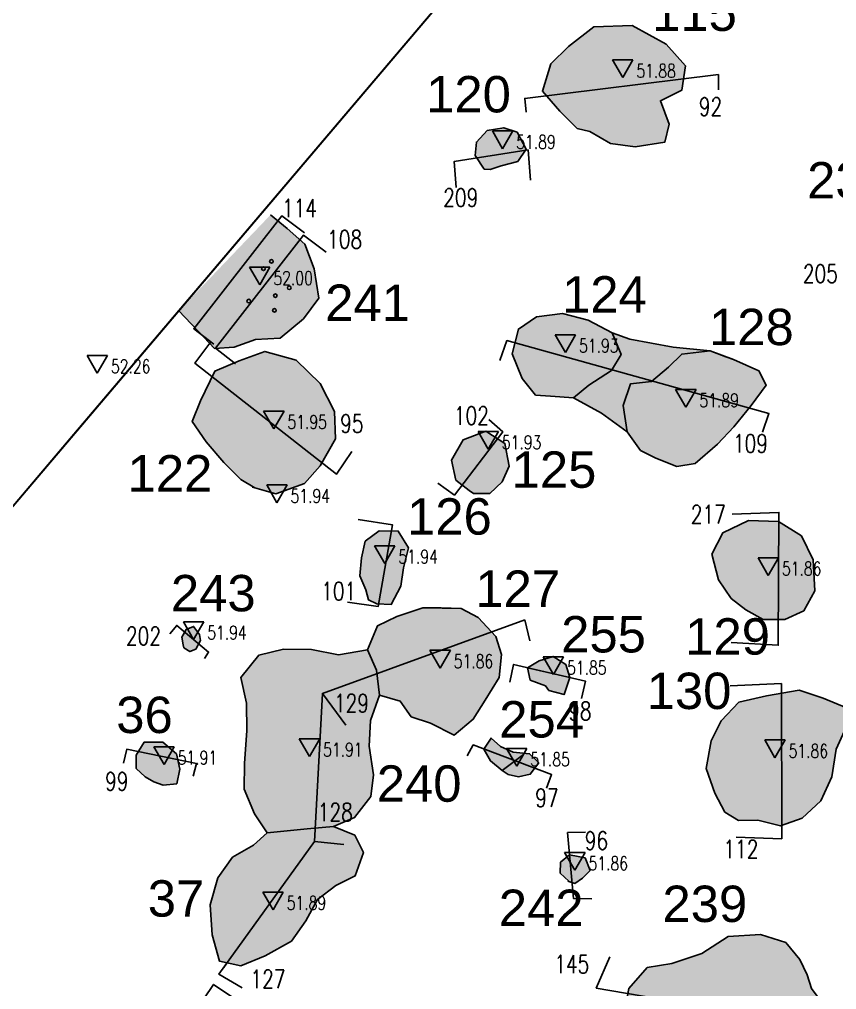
# Model space of a CAD drawing. Header units: millimetres. Extents: x 4462692 to 4462814, y 5793999 to 5794154.
# Drawn here: x 4462739.04 to 4462748.03, y 5794129.83 to 5794140.49 of the extents above; entities that cross this region are included whole.
import ezdxf

# ---------------------------------------------------------------- set-up
doc = ezdxf.new("R2010")
doc.units = ezdxf.units.MM
doc.linetypes.add('STRICHPUNKTX2', pattern=[50.8, 25.4, -12.7, 0, -12.7])
for name, color, linetype in [('00ProfilNr', 5, 'Continuous'), ('Befunde', 36, 'Continuous'), ('Befundnummern', 36, 'Continuous'), ('Flächengrenzen', 1, 'Continuous'), ('Grabungsgrenze', 102, 'STRICHPUNKTX2'), ('Gruben', 252, 'Continuous'), ('HÖHEN', 7, 'Continuous'), ('Pfosten', 254, 'Continuous'), ('Pl1-Keramik', 1, 'Continuous'), ('Profile', 160, 'Continuous')]:
    doc.layers.add(name, color=color, linetype=linetype)
doc.styles.add('ROMANS', font='ROMANS.shx', dxfattribs={"width": 0.75})
doc.styles.get("Standard").update_dxf_attribs({"font": 'arial.ttf'})

# ---------------------------------------------------------------- blocks, each defined once
blk = doc.blocks.new('HP_FERTIG_OBERKANTE')
for p, q in [((-0.075, 0.1299), (0.075, 0.1299)), ((-0.075, 0.1299), (0, 0)), ((0, 0), (0.075, 0.1299))]:
    blk.add_line(p, q)
at = {"style": 'ROMANS', "width": 0.75}
blk.add_attdef('HÖHE', (0.1, 0), '', height=0.1, dxfattribs=at)

msp = doc.modelspace()

# ---------------------------------------------------------------- hatches: boundary and pattern name
at = {"layer": 'Gruben'}
h = msp.add_hatch(color=256, dxfattribs=at)
h.dxf.hatch_style = 1
h.paths.add_polyline_path([(4462745.172, 5794139.292), (4462744.984, 5794139.483), (4462744.79, 5794139.701), (4462744.885, 5794140.004), (4462745.076, 5794140.193), (4462745.357, 5794140.408), (4462745.779, 5794140.423), (4462746.15, 5794140.219), (4462746.363, 5794139.98), (4462746.323, 5794139.712), (4462746.088, 5794139.598), (4462746.184, 5794139.338), (4462746.138, 5794139.143), (4462745.812, 5794139.091), (4462745.538, 5794139.128), (4462745.311, 5794139.258)])
h.paths.add_polyline_path([(4462748.606, 5794137.825), (4462748.445, 5794137.779), (4462748.326, 5794137.788), (4462748.197, 5794137.924), (4462748.149, 5794138.052), (4462748.24, 5794138.212), (4462748.388, 5794138.306), (4462748.558, 5794138.282), (4462748.686, 5794138.143), (4462748.69, 5794138.003), (4462748.637, 5794137.886)])
h.paths.add_polyline_path([(4462752.204, 5794140.928), (4462751.995, 5794140.878), (4462751.836, 5794140.979), (4462751.808, 5794141.199), (4462751.826, 5794141.404), (4462751.835, 5794141.685), (4462752.039, 5794141.793), (4462752.265, 5794141.881), (4462752.538, 5794141.689), (4462752.651, 5794141.445), (4462752.62, 5794141.173), (4462752.434, 5794141.017), (4462752.292, 5794140.946)])
h.paths.add_polyline_path([(4462754.232, 5794138.767), (4462753.927, 5794138.798), (4462753.668, 5794138.767), (4462753.375, 5794138.82), (4462753.248, 5794138.983), (4462753.262, 5794139.254), (4462753.291, 5794139.508), (4462753.299, 5794139.783), (4462753.37, 5794140.007), (4462753.608, 5794140.189), (4462753.857, 5794140.218), (4462754.203, 5794140.21), (4462754.437, 5794140.03), (4462754.704, 5794139.827), (4462754.755, 5794139.472), (4462754.629, 5794139.1), (4462754.519, 5794138.968), (4462754.341, 5794138.808)])
h.paths.add_polyline_path([(4462756.426, 5794138.887), (4462756.218, 5794138.823), (4462755.988, 5794138.926), (4462755.855, 5794139.132), (4462755.729, 5794139.357), (4462755.743, 5794139.661), (4462755.883, 5794139.895), (4462756.09, 5794140.083), (4462756.345, 5794140.111), (4462756.625, 5794139.963), (4462756.823, 5794139.737), (4462756.892, 5794139.435), (4462756.851, 5794139.255), (4462756.708, 5794139.027), (4462756.543, 5794138.908)])
h.paths.add_polyline_path([(4462752.261, 5794136.86), (4462752.084, 5794136.718), (4462751.897, 5794136.508), (4462751.75, 5794136.336), (4462751.57, 5794136.281), (4462751.521, 5794135.905), (4462751.433, 5794135.681), (4462751.215, 5794135.432), (4462750.969, 5794135.385), (4462750.809, 5794135.572), (4462750.612, 5794135.714), (4462750.458, 5794135.911), (4462750.492, 5794136.156), (4462750.693, 5794136.377), (4462750.883, 5794136.536), (4462750.988, 5794136.844), (4462751.092, 5794137.121), (4462751.312, 5794137.362), (4462751.486, 5794137.66), (4462751.555, 5794137.808), (4462751.527, 5794137.901), (4462751.637, 5794138.001), (4462751.871, 5794138.004), (4462752.115, 5794138.006), (4462752.365, 5794137.91), (4462752.525, 5794137.922), (4462752.668, 5794137.957), (4462752.759, 5794137.937), (4462752.736, 5794137.861), (4462752.666, 5794137.822), (4462752.618, 5794137.791), (4462752.569, 5794137.704), (4462752.571, 5794137.461), (4462752.48, 5794137.296), (4462752.376, 5794137.127), (4462752.332, 5794136.9)])
h = msp.add_hatch(color=256, dxfattribs=at)
h.dxf.hatch_style = 1
h.paths.add_polyline_path([(4462740.792, 5794137.288), (4462741.185, 5794136.875), (4462741.4, 5794136.888), (4462741.635, 5794136.972), (4462741.906, 5794136.986), (4462742.162, 5794137.2), (4462742.331, 5794137.426), (4462742.282, 5794137.751), (4462742.179, 5794138.019), (4462741.8, 5794138.342)])
h = msp.add_hatch(color=256, dxfattribs=at)
h.dxf.hatch_style = 1
h.paths.add_polyline_path([(4462744.714, 5794136.361), (4462744.568, 5794136.545), (4462744.46, 5794136.815), (4462744.527, 5794137.088), (4462744.724, 5794137.223), (4462745.013, 5794137.26), (4462745.294, 5794137.187), (4462745.558, 5794137.045), (4462745.656, 5794136.807), (4462745.549, 5794136.633), (4462745.303, 5794136.47), (4462745.134, 5794136.333), (4462744.878, 5794136.35)])
h = msp.add_hatch(color=256, dxfattribs=at)
h.dxf.hatch_style = 1
h.paths.add_polyline_path([(4462741.475, 5794135.434), (4462741.288, 5794135.62), (4462741.092, 5794135.847), (4462740.939, 5794136.07), (4462741.029, 5794136.3), (4462741.19, 5794136.625), (4462741.457, 5794136.739), (4462741.74, 5794136.842), (4462742.082, 5794136.744), (4462742.347, 5794136.491), (4462742.504, 5794136.18), (4462742.516, 5794135.881), (4462742.347, 5794135.584), (4462742.173, 5794135.391), (4462741.86, 5794135.275), (4462741.604, 5794135.349), (4462741.628, 5794135.342)])
h.paths.add_polyline_path([(4462742.848, 5794134.221), (4462742.783, 5794134.375), (4462742.801, 5794134.574), (4462742.84, 5794134.755), (4462742.994, 5794134.869), (4462743.206, 5794134.867), (4462743.32, 5794134.682), (4462743.264, 5794134.464), (4462743.235, 5794134.262), (4462743.128, 5794134.061), (4462742.969, 5794134.067), (4462742.878, 5794134.112)])
h.paths.add_polyline_path([(4462745.558, 5794137.045), (4462745.754, 5794136.978), (4462746.229, 5794136.89), (4462746.635, 5794136.847), (4462746.809, 5794136.784), (4462746.891, 5794136.754), (4462747.171, 5794136.63), (4462747.253, 5794136.47), (4462747.087, 5794136.249), (4462746.896, 5794136.013), (4462746.716, 5794135.821), (4462746.469, 5794135.61), (4462746.268, 5794135.578), (4462746.039, 5794135.668), (4462745.87, 5794135.751), (4462745.723, 5794135.958), (4462745.442, 5794136.165), (4462745.134, 5794136.333), (4462745.303, 5794136.47), (4462745.549, 5794136.633), (4462745.656, 5794136.807)])
h = msp.add_hatch(color=256, dxfattribs=at)
h.dxf.hatch_style = 1
h.paths.add_polyline_path([(4462746.797, 5794131.776), (4462746.688, 5794131.985), (4462746.593, 5794132.257), (4462746.646, 5794132.562), (4462746.756, 5794132.781), (4462746.95, 5794132.985), (4462747.257, 5794133.057), (4462747.613, 5794133.118), (4462747.878, 5794133.031), (4462748.135, 5794132.923), (4462748.131, 5794132.712), (4462748.02, 5794132.469), (4462747.974, 5794132.164), (4462747.853, 5794131.902), (4462747.649, 5794131.712), (4462747.408, 5794131.629), (4462747.161, 5794131.688), (4462746.947, 5794131.687)])
h.paths.add_polyline_path([(4462750.103, 5794132.024), (4462750.027, 5794131.738), (4462749.951, 5794131.477), (4462749.669, 5794131.275), (4462749.3, 5794131.316), (4462749.124, 5794131.468), (4462748.929, 5794131.739), (4462748.905, 5794132.063), (4462749.047, 5794132.384), (4462749.368, 5794132.533), (4462749.698, 5794132.656), (4462749.954, 5794132.71), (4462750.02, 5794133), (4462749.893, 5794133.211), (4462749.778, 5794133.404), (4462749.773, 5794133.597), (4462750.027, 5794133.664), (4462750.215, 5794133.499), (4462750.372, 5794133.266), (4462750.427, 5794132.966), (4462750.323, 5794132.653), (4462750.228, 5794132.322), (4462750.14, 5794132.15)])
h.paths.add_polyline_path([(4462750.526, 5794131.096), (4462750.404, 5794131.259), (4462750.415, 5794131.457), (4462750.6, 5794131.603), (4462750.831, 5794131.648), (4462751.011, 5794131.48), (4462751.073, 5794131.327), (4462751.021, 5794131.085), (4462750.839, 5794130.988), (4462750.656, 5794131.021)])
h.paths.add_polyline_path([(4462749.141, 5794133.793), (4462749.017, 5794133.939), (4462748.974, 5794134.125), (4462748.978, 5794134.378), (4462749.067, 5794134.668), (4462749.19, 5794134.926), (4462749.355, 5794135.05), (4462749.609, 5794135.122), (4462749.861, 5794135.065), (4462750.035, 5794134.885), (4462750.191, 5794134.637), (4462750.252, 5794134.36), (4462750.143, 5794134.043), (4462749.997, 5794133.844), (4462749.728, 5794133.714), (4462749.489, 5794133.648), (4462749.246, 5794133.657)])
h.paths.add_polyline_path([(4462746.866, 5794134.126), (4462746.728, 5794134.333), (4462746.654, 5794134.615), (4462746.774, 5794134.848), (4462747.057, 5794134.983), (4462747.387, 5794134.974), (4462747.64, 5794134.814), (4462747.768, 5794134.55), (4462747.787, 5794134.209), (4462747.664, 5794133.99), (4462747.455, 5794133.896), (4462747.217, 5794133.896), (4462747.027, 5794134.002)])
h = msp.add_hatch(color=256, dxfattribs=at)
h.dxf.hatch_style = 1
h.paths.add_polyline_path([(4462742.866, 5794133.563), (4462742.977, 5794133.825), (4462743.19, 5794133.929), (4462743.477, 5794134.023), (4462743.897, 5794134.016), (4462744.086, 5794133.916), (4462744.279, 5794133.708), (4462744.34, 5794133.511), (4462744.316, 5794133.256), (4462744.16, 5794133.009), (4462744.03, 5794132.798), (4462743.821, 5794132.625), (4462743.559, 5794132.757), (4462743.348, 5794132.827), (4462743.227, 5794132.996), (4462743, 5794133.062), (4462742.968, 5794133.338)], flags=17)
h.paths.add_polyline_path([(4462743.477, 5794134.023), (4462743.676, 5794134.023), (4462743.897, 5794134.016), (4462744.086, 5794133.916), (4462744.279, 5794133.708), (4462744.34, 5794133.511), (4462744.316, 5794133.256), (4462744.16, 5794133.009), (4462744.03, 5794132.798), (4462743.821, 5794132.625), (4462743.559, 5794132.757), (4462743.348, 5794132.827), (4462743.227, 5794132.996), (4462743, 5794133.062), (4462742.902, 5794132.786), (4462742.884, 5794132.502), (4462742.933, 5794132.189), (4462742.905, 5794131.948), (4462742.725, 5794131.72), (4462742.492, 5794131.62), (4462742.728, 5794131.526), (4462742.822, 5794131.334), (4462742.732, 5794131.077), (4462742.519, 5794130.971), (4462742.319, 5794130.818), (4462742.19, 5794130.583), (4462742.031, 5794130.358), (4462741.741, 5794130.199), (4462741.476, 5794130.09), (4462741.239, 5794130.14), (4462741.158, 5794130.428), (4462741.137, 5794130.76), (4462741.22, 5794131.054), (4462741.384, 5794131.282), (4462741.614, 5794131.414), (4462741.765, 5794131.55), (4462741.623, 5794131.759), (4462741.511, 5794132.031), (4462741.515, 5794132.317), (4462741.542, 5794132.673), (4462741.536, 5794132.974), (4462741.475, 5794133.259), (4462741.671, 5794133.502), (4462741.942, 5794133.569), (4462742.25, 5794133.564), (4462742.547, 5794133.508), (4462742.866, 5794133.563), (4462742.977, 5794133.825), (4462743.19, 5794133.929), (4462743.354, 5794133.983)])
h = msp.add_hatch(color=256, dxfattribs=at)
h.dxf.hatch_style = 1
h.paths.add_polyline_path([(4462742.866, 5794133.563), (4462742.977, 5794133.825), (4462743.19, 5794133.929), (4462743.477, 5794134.023), (4462743.897, 5794134.016), (4462744.086, 5794133.916), (4462744.279, 5794133.708), (4462744.34, 5794133.511), (4462744.316, 5794133.256), (4462744.16, 5794133.009), (4462744.03, 5794132.798), (4462743.821, 5794132.625), (4462743.559, 5794132.757), (4462743.348, 5794132.827), (4462743.227, 5794132.996), (4462743, 5794133.062), (4462742.968, 5794133.338)], flags=17)
h.paths.add_polyline_path([(4462743.477, 5794134.023), (4462743.676, 5794134.023), (4462743.897, 5794134.016), (4462744.086, 5794133.916), (4462744.279, 5794133.708), (4462744.34, 5794133.511), (4462744.316, 5794133.256), (4462744.16, 5794133.009), (4462744.03, 5794132.798), (4462743.821, 5794132.625), (4462743.559, 5794132.757), (4462743.348, 5794132.827), (4462743.227, 5794132.996), (4462743, 5794133.062), (4462742.902, 5794132.786), (4462742.884, 5794132.502), (4462742.933, 5794132.189), (4462742.905, 5794131.948), (4462742.725, 5794131.72), (4462742.492, 5794131.62), (4462742.728, 5794131.526), (4462742.822, 5794131.334), (4462742.732, 5794131.077), (4462742.519, 5794130.971), (4462742.319, 5794130.818), (4462742.19, 5794130.583), (4462742.031, 5794130.358), (4462741.741, 5794130.199), (4462741.476, 5794130.09), (4462741.239, 5794130.14), (4462741.158, 5794130.428), (4462741.137, 5794130.76), (4462741.22, 5794131.054), (4462741.384, 5794131.282), (4462741.614, 5794131.414), (4462741.765, 5794131.55), (4462741.623, 5794131.759), (4462741.511, 5794132.031), (4462741.515, 5794132.317), (4462741.542, 5794132.673), (4462741.536, 5794132.974), (4462741.475, 5794133.259), (4462741.671, 5794133.502), (4462741.942, 5794133.569), (4462742.25, 5794133.564), (4462742.547, 5794133.508), (4462742.866, 5794133.563), (4462742.977, 5794133.825), (4462743.19, 5794133.929), (4462743.354, 5794133.983)])
h = msp.add_hatch(color=256, dxfattribs=at)
h.dxf.hatch_style = 1
h.paths.add_polyline_path([(4462743.477, 5794134.023), (4462743.676, 5794134.023), (4462743.897, 5794134.016), (4462744.086, 5794133.916), (4462744.279, 5794133.708), (4462744.34, 5794133.511), (4462744.316, 5794133.256), (4462744.16, 5794133.009), (4462744.03, 5794132.798), (4462743.821, 5794132.625), (4462743.559, 5794132.757), (4462743.348, 5794132.827), (4462743.227, 5794132.996), (4462743, 5794133.062), (4462742.902, 5794132.786), (4462742.884, 5794132.502), (4462742.933, 5794132.189), (4462742.905, 5794131.948), (4462742.725, 5794131.72), (4462742.492, 5794131.62), (4462742.728, 5794131.526), (4462742.822, 5794131.334), (4462742.732, 5794131.077), (4462742.519, 5794130.971), (4462742.319, 5794130.818), (4462742.19, 5794130.583), (4462742.031, 5794130.358), (4462741.741, 5794130.199), (4462741.476, 5794130.09), (4462741.239, 5794130.14), (4462741.158, 5794130.428), (4462741.137, 5794130.76), (4462741.22, 5794131.054), (4462741.384, 5794131.282), (4462741.614, 5794131.414), (4462741.765, 5794131.55), (4462741.623, 5794131.759), (4462741.511, 5794132.031), (4462741.515, 5794132.317), (4462741.542, 5794132.673), (4462741.536, 5794132.974), (4462741.475, 5794133.259), (4462741.671, 5794133.502), (4462741.942, 5794133.569), (4462742.25, 5794133.564), (4462742.547, 5794133.508), (4462742.866, 5794133.563), (4462742.977, 5794133.825), (4462743.19, 5794133.929), (4462743.354, 5794133.983)])
h = msp.add_hatch(color=256, dxfattribs=at)
h.dxf.hatch_style = 1
h.paths.add_polyline_path([(4462741.363, 5794124.03), (4462741.313, 5794123.897), (4462741.16, 5794123.743), (4462740.983, 5794123.658), (4462740.761, 5794123.647), (4462740.599, 5794123.651), (4462740.506, 5794123.579), (4462740.402, 5794123.568), (4462740.368, 5794123.63), (4462740.36, 5794123.714), (4462740.349, 5794123.814), (4462740.246, 5794124.01), (4462740.228, 5794124.237), (4462740.246, 5794124.491), (4462740.325, 5794124.715), (4462740.265, 5794124.77), (4462740.274, 5794124.822), (4462740.356, 5794124.836), (4462740.496, 5794124.964), (4462740.64, 5794125.024), (4462740.744, 5794125.033), (4462740.84, 5794125.046), (4462740.912, 5794125.028), (4462741.135, 5794124.905), (4462741.317, 5794124.719), (4462741.442, 5794124.51), (4462741.452, 5794124.331), (4462741.428, 5794124.141)])
h.paths.add_polyline_path([(4462740.713, 5794126.726), (4462740.664, 5794126.863), (4462740.693, 5794127.054), (4462740.834, 5794127.173), (4462741.028, 5794127.218), (4462741.187, 5794127.235), (4462741.412, 5794127.099), (4462741.459, 5794126.91), (4462741.556, 5794126.727), (4462741.454, 5794126.561), (4462741.264, 5794126.438), (4462741.05, 5794126.416), (4462740.87, 5794126.488), (4462740.747, 5794126.636)])
h.paths.add_polyline_path([(4462741.765, 5794131.55), (4462741.614, 5794131.414), (4462741.384, 5794131.282), (4462741.22, 5794131.054), (4462741.137, 5794130.76), (4462741.158, 5794130.428), (4462741.239, 5794130.14), (4462741.476, 5794130.09), (4462741.741, 5794130.199), (4462742.031, 5794130.358), (4462742.19, 5794130.583), (4462742.319, 5794130.818), (4462742.519, 5794130.971), (4462742.732, 5794131.077), (4462742.822, 5794131.334), (4462742.728, 5794131.526), (4462742.492, 5794131.62), (4462742.202, 5794131.593)])
h = msp.add_hatch(color=256, dxfattribs=at)
h.dxf.hatch_style = 1
h.paths.add_polyline_path([(4462747.146, 5794126.33), (4462747.337, 5794126.316), (4462747.504, 5794126.189), (4462747.598, 5794125.983), (4462747.616, 5794125.798), (4462747.567, 5794125.619), (4462747.771, 5794125.537), (4462747.961, 5794125.467), (4462748.029, 5794125.252), (4462747.945, 5794125.047), (4462747.945, 5794124.824), (4462747.912, 5794124.564), (4462747.636, 5794124.407), (4462747.428, 5794124.41), (4462747.225, 5794124.554), (4462746.971, 5794124.723), (4462746.925, 5794124.945), (4462746.973, 5794125.206), (4462746.867, 5794125.456), (4462746.695, 5794125.68), (4462746.62, 5794125.997), (4462746.729, 5794126.131), (4462746.91, 5794126.236), (4462747.074, 5794126.31)])
h.paths.add_polyline_path([(4462746.892, 5794126.643), (4462746.843, 5794126.875), (4462746.92, 5794127.107), (4462747.043, 5794127.329), (4462747.176, 5794127.552), (4462747.457, 5794127.669), (4462747.713, 5794127.652), (4462747.901, 5794127.395), (4462748.008, 5794127.14), (4462748.057, 5794126.955), (4462747.949, 5794126.764), (4462747.777, 5794126.62), (4462747.555, 5794126.534), (4462747.343, 5794126.547), (4462747.093, 5794126.572)])
h.paths.add_polyline_path([(4462745.594, 5794126.843), (4462745.667, 5794126.744), (4462745.802, 5794126.615), (4462745.779, 5794126.472), (4462745.626, 5794126.336), (4462745.535, 5794126.245), (4462745.324, 5794126.256), (4462745.179, 5794126.361), (4462745.031, 5794126.527), (4462744.982, 5794126.743), (4462745.104, 5794126.897), (4462745.294, 5794126.962), (4462745.416, 5794126.923), (4462745.491, 5794126.885)])
h.paths.add_polyline_path([(4462745.771, 5794128.858), (4462745.866, 5794128.698), (4462745.818, 5794128.478), (4462745.625, 5794128.307), (4462745.371, 5794128.285), (4462745.131, 5794128.317), (4462744.919, 5794128.447), (4462745.005, 5794128.706), (4462745.14, 5794128.907), (4462745.209, 5794129.129), (4462745.346, 5794129.24), (4462745.556, 5794129.183), (4462745.698, 5794129.089), (4462745.751, 5794128.953)])
h.paths.add_polyline_path([(4462747.749, 5794129.841), (4462747.886, 5794129.657), (4462747.91, 5794129.384), (4462747.951, 5794129.172), (4462747.866, 5794128.877), (4462747.689, 5794128.64), (4462747.381, 5794128.584), (4462747.115, 5794128.679), (4462746.809, 5794128.719), (4462746.628, 5794128.667), (4462746.299, 5794128.743), (4462746.072, 5794128.9), (4462745.908, 5794129.05), (4462745.796, 5794129.314), (4462745.68, 5794129.512), (4462745.741, 5794129.84), (4462745.943, 5794130.069), (4462746.213, 5794130.115), (4462746.545, 5794130.223), (4462746.832, 5794130.41), (4462747.189, 5794130.431), (4462747.467, 5794130.346), (4462747.622, 5794130.158), (4462747.701, 5794129.989)])
h.paths.add_polyline_path([(4462749.077, 5794125.988), (4462749.046, 5794126.203), (4462748.878, 5794126.358), (4462748.622, 5794126.538), (4462748.535, 5794126.674), (4462748.636, 5794126.912), (4462748.646, 5794127.106), (4462748.46, 5794127.323), (4462748.367, 5794127.52), (4462748.517, 5794127.646), (4462748.585, 5794127.937), (4462748.401, 5794128.125), (4462748.186, 5794128.257), (4462748.068, 5794128.426), (4462748.16, 5794128.613), (4462748.331, 5794128.652), (4462748.524, 5794128.506), (4462748.631, 5794128.273), (4462748.888, 5794128.094), (4462749.11, 5794127.932), (4462749.329, 5794127.731), (4462749.612, 5794127.584), (4462749.865, 5794127.389), (4462750.022, 5794127.198), (4462750.023, 5794126.901), (4462750.055, 5794126.704), (4462750.149, 5794126.63), (4462750.361, 5794126.759), (4462750.682, 5794126.789), (4462750.915, 5794126.717), (4462751.13, 5794126.56), (4462751.33, 5794126.253), (4462751.402, 5794126.001), (4462751.576, 5794125.737), (4462751.786, 5794125.599), (4462751.896, 5794125.449), (4462752.176, 5794125.548), (4462752.446, 5794125.737), (4462752.678, 5794125.792), (4462752.926, 5794125.681), (4462753.11, 5794125.461), (4462753.21, 5794125.129), (4462753.26, 5794124.873), (4462753.206, 5794124.613), (4462753.399, 5794124.595), (4462753.612, 5794124.819), (4462753.768, 5794125.05), (4462753.999, 5794125.245), (4462754.222, 5794125.385), (4462754.538, 5794125.514), (4462754.84, 5794125.504), (4462755.013, 5794125.213), (4462755.158, 5794124.979), (4462755.205, 5794124.622), (4462755.288, 5794124.374), (4462755.376, 5794124.214), (4462755.245, 5794124.071), (4462755.048, 5794123.922), (4462754.818, 5794123.754), (4462754.568, 5794123.652), (4462754.263, 5794123.719), (4462754.051, 5794123.865), (4462753.868, 5794124.092), (4462753.688, 5794124.217), (4462753.564, 5794124.276), (4462753.421, 5794124.035), (4462753.294, 5794123.89), (4462753.051, 5794123.947), (4462752.512, 5794124.034), (4462752.349, 5794123.934), (4462752.251, 5794123.648), (4462752.053, 5794123.394), (4462751.744, 5794123.308), (4462751.487, 5794123.291), (4462751.356, 5794123.174), (4462751.377, 5794122.89), (4462751.305, 5794122.611), (4462751.144, 5794122.341), (4462750.89, 5794122.179), (4462750.608, 5794122.19), (4462750.337, 5794122.274), (4462750.07, 5794122.393), (4462749.883, 5794122.578), (4462749.692, 5794122.836), (4462749.687, 5794123.119), (4462749.743, 5794123.428), (4462749.948, 5794123.722), (4462750.224, 5794123.798), (4462750.503, 5794123.837), (4462750.746, 5794123.723), (4462750.951, 5794123.55), (4462751.195, 5794123.525), (4462751.342, 5794123.76), (4462751.519, 5794123.996), (4462751.793, 5794124.13), (4462751.955, 5794124.242), (4462751.859, 5794124.427), (4462751.777, 5794124.691), (4462751.708, 5794124.962), (4462751.529, 5794125.166), (4462751.273, 5794125.179), (4462750.935, 5794125.105), (4462750.667, 5794124.911), (4462750.456, 5794124.75), (4462750.187, 5794124.603), (4462749.964, 5794124.573), (4462749.675, 5794124.703), (4462749.535, 5794124.825), (4462749.318, 5794124.951), (4462749.087, 5794125.057), (4462749.002, 5794125.328), (4462748.979, 5794125.564), (4462749.04, 5794125.817)])
at = {"layer": 'Pfosten'}
h = msp.add_hatch(color=256, dxfattribs=at)
h.dxf.hatch_style = 1
h.paths.add_polyline_path([(4462744.15, 5794138.847), (4462744.052, 5794138.995), (4462744.066, 5794139.143), (4462744.184, 5794139.269), (4462744.365, 5794139.3), (4462744.512, 5794139.252), (4462744.614, 5794139.064), (4462744.52, 5794138.93), (4462744.339, 5794138.882), (4462744.218, 5794138.841)])
h = msp.add_hatch(color=256, dxfattribs=at)
h.dxf.hatch_style = 1
h.paths.add_polyline_path([(4462743.985, 5794135.312), (4462743.837, 5794135.427), (4462743.79, 5794135.648), (4462743.918, 5794135.869), (4462744.17, 5794135.965), (4462744.378, 5794135.831), (4462744.425, 5794135.582), (4462744.347, 5794135.407), (4462744.212, 5794135.28), (4462744.034, 5794135.279)])
h = msp.add_hatch(color=256, dxfattribs=at)
h.dxf.hatch_style = 1
h.paths.add_polyline_path([(4462740.84, 5794133.618), (4462740.826, 5794133.701), (4462740.872, 5794133.785), (4462740.955, 5794133.819), (4462741.019, 5794133.731), (4462741.032, 5794133.665), (4462740.978, 5794133.568), (4462740.914, 5794133.542), (4462740.846, 5794133.585)])
h = msp.add_hatch(color=256, dxfattribs=at)
h.dxf.hatch_style = 1
h.paths.add_polyline_path([(4462744.826, 5794133.165), (4462744.658, 5794133.229), (4462744.628, 5794133.364), (4462744.754, 5794133.442), (4462744.91, 5794133.489), (4462745.05, 5794133.399), (4462745.091, 5794133.257), (4462745.03, 5794133.069), (4462744.863, 5794133.114)])
h = msp.add_hatch(color=256, dxfattribs=at)
h.dxf.hatch_style = 1
h.paths.add_polyline_path([(4462744.35, 5794132.237), (4462744.22, 5794132.34), (4462744.145, 5794132.47), (4462744.227, 5794132.592), (4462744.329, 5794132.498), (4462744.47, 5794132.437), (4462744.649, 5794132.419), (4462744.751, 5794132.318), (4462744.657, 5794132.194), (4462744.529, 5794132.166), (4462744.416, 5794132.192)])
h = msp.add_hatch(color=256, dxfattribs=at)
h.dxf.hatch_style = 1
h.paths.add_polyline_path([(4462740.424, 5794132.166), (4462740.323, 5794132.259), (4462740.323, 5794132.405), (4462740.411, 5794132.546), (4462740.615, 5794132.548), (4462740.767, 5794132.417), (4462740.802, 5794132.25), (4462740.769, 5794132.09), (4462740.622, 5794132.073), (4462740.517, 5794132.11)])
h = msp.add_hatch(color=256, dxfattribs=at)
h.dxf.hatch_style = 1
h.paths.add_polyline_path([(4462745.071, 5794131.02), (4462745.081, 5794131.018), (4462744.987, 5794131.106), (4462744.991, 5794131.227), (4462745.088, 5794131.31), (4462745.261, 5794131.275), (4462745.316, 5794131.138), (4462745.233, 5794131.051), (4462745.149, 5794130.995)])

# ---------------------------------------------------------------- linework, layer by layer
at = {"layer": 'Befunde'}
for points, elevation in [([(4462745.558, 5794137.045), (4462745.754, 5794136.978), (4462746.229, 5794136.89), (4462746.635, 5794136.847), (4462746.809, 5794136.784), (4462746.891, 5794136.754), (4462747.171, 5794136.63), (4462747.253, 5794136.47), (4462747.087, 5794136.249), (4462746.896, 5794136.013), (4462746.716, 5794135.821), (4462746.469, 5794135.61), (4462746.268, 5794135.578), (4462746.039, 5794135.668), (4462745.87, 5794135.751), (4462745.723, 5794135.958), (4462745.442, 5794136.165), (4462745.134, 5794136.333), (4462745.303, 5794136.47), (4462745.549, 5794136.633), (4462745.656, 5794136.807)], 52.035), ([(4462742.866, 5794133.563), (4462742.977, 5794133.825), (4462743.19, 5794133.929), (4462743.477, 5794134.023), (4462743.897, 5794134.016), (4462744.086, 5794133.916), (4462744.279, 5794133.708), (4462744.34, 5794133.511), (4462744.316, 5794133.256), (4462744.16, 5794133.009), (4462744.03, 5794132.798), (4462743.821, 5794132.625), (4462743.559, 5794132.757), (4462743.348, 5794132.827), (4462743.227, 5794132.996), (4462743, 5794133.062), (4462742.968, 5794133.338)], 52.016)]:
    msp.add_lwpolyline(points, close=True, dxfattribs=dict(at, elevation=elevation))
for points, elevation in [([(4462744.628, 5794133.364), (4462745.091, 5794133.257)], 52.077), ([(4462744.35, 5794132.237), (4462744.583, 5794132.412)], 51.977), ([(4462741.765, 5794131.55), (4462741.614, 5794131.414), (4462741.384, 5794131.282), (4462741.22, 5794131.054), (4462741.137, 5794130.76), (4462741.158, 5794130.428), (4462741.239, 5794130.14), (4462741.476, 5794130.09), (4462741.741, 5794130.199), (4462742.031, 5794130.358), (4462742.19, 5794130.583), (4462742.319, 5794130.818), (4462742.519, 5794130.971), (4462742.732, 5794131.077), (4462742.822, 5794131.334), (4462742.728, 5794131.526), (4462742.492, 5794131.62), (4462742.202, 5794131.593), (4462741.765, 5794131.55)], 52.016)]:
    msp.add_lwpolyline(points, dxfattribs=dict(at, elevation=elevation))
for points in [[(4462745.172, 5794139.292, 51.984), (4462744.984, 5794139.483, 51.986), (4462744.79, 5794139.701, 52.035), (4462744.885, 5794140.004, 52.042), (4462745.076, 5794140.193, 52.027), (4462745.357, 5794140.408, 52.014), (4462745.779, 5794140.423, 52.012), (4462746.15, 5794140.219, 52.012), (4462746.363, 5794139.98, 52.025), (4462746.323, 5794139.712, 52.027), (4462746.088, 5794139.598, 52.011), (4462746.184, 5794139.338, 51.99), (4462746.138, 5794139.143, 51.991), (4462745.812, 5794139.091, 52.006), (4462745.538, 5794139.128, 51.997), (4462745.311, 5794139.258, 51.987)], [(4462744.15, 5794138.847, 51.986), (4462744.052, 5794138.995, 52.019), (4462744.066, 5794139.143, 52.018), (4462744.184, 5794139.269, 52.009), (4462744.365, 5794139.3, 51.992), (4462744.512, 5794139.252, 52.029), (4462744.614, 5794139.064, 51.995), (4462744.52, 5794138.93, 51.992), (4462744.339, 5794138.882, 52.008), (4462744.218, 5794138.841, 52.008)], [(4462744.714, 5794136.361, 52.05), (4462744.568, 5794136.545, 52.049), (4462744.46, 5794136.815, 52.063), (4462744.527, 5794137.088, 52.074), (4462744.724, 5794137.223, 52.07), (4462745.013, 5794137.26, 52.047), (4462745.294, 5794137.187, 52.047), (4462745.558, 5794137.045, 52.035), (4462745.656, 5794136.807, 52.026), (4462745.549, 5794136.633, 52.042), (4462745.303, 5794136.47, 52.039), (4462745.134, 5794136.333, 52.028), (4462744.878, 5794136.35, 52.05)], [(4462744.714, 5794136.361, 52.05), (4462744.568, 5794136.545, 52.049), (4462744.46, 5794136.815, 52.063), (4462744.527, 5794137.088, 52.074), (4462744.724, 5794137.223, 52.07), (4462745.013, 5794137.26, 52.047), (4462745.294, 5794137.187, 52.047), (4462745.558, 5794137.045, 52.035), (4462745.656, 5794136.807, 52.026), (4462745.549, 5794136.633, 52.042), (4462745.303, 5794136.47, 52.039), (4462745.134, 5794136.333, 52.028), (4462744.878, 5794136.35, 52.05)], [(4462741.475, 5794135.434, 52.087), (4462741.288, 5794135.62, 52.062), (4462741.092, 5794135.847, 52.044), (4462740.939, 5794136.07, 52.108), (4462741.029, 5794136.3, 52.107), (4462741.19, 5794136.625, 52.105), (4462741.457, 5794136.739, 52.093), (4462741.74, 5794136.842, 52.065), (4462742.082, 5794136.744, 52.064), (4462742.347, 5794136.491, 52.041), (4462742.504, 5794136.18, 52.058), (4462742.516, 5794135.881, 52.06), (4462742.347, 5794135.584, 52.063), (4462742.173, 5794135.391, 52.064), (4462741.86, 5794135.275, 52.051), (4462741.604, 5794135.349, 52.068), (4462741.628, 5794135.342, 52.077)], [(4462745.87, 5794135.751, 52.022), (4462745.723, 5794135.958, 52.035), (4462745.68, 5794136.248, 52.026), (4462745.758, 5794136.484, 52.032), (4462745.992, 5794136.512, 52.031), (4462746.176, 5794136.667, 52.029), (4462746.324, 5794136.813, 52.044), (4462746.635, 5794136.847, 52.037), (4462746.891, 5794136.754, 52.011), (4462747.171, 5794136.63, 51.978), (4462747.253, 5794136.47, 51.978), (4462747.087, 5794136.249, 51.974), (4462746.896, 5794136.013, 51.974), (4462746.716, 5794135.821, 51.998), (4462746.469, 5794135.61, 52.014), (4462746.268, 5794135.578, 52.02), (4462746.039, 5794135.668, 52.015)], [(4462743.985, 5794135.312, 52.041), (4462743.837, 5794135.427, 52.062), (4462743.79, 5794135.648, 52.061), (4462743.918, 5794135.869, 52.046), (4462744.17, 5794135.965, 52.044), (4462744.378, 5794135.831, 52.028), (4462744.425, 5794135.582, 52.063), (4462744.347, 5794135.407, 52.031), (4462744.212, 5794135.28, 52.02), (4462744.034, 5794135.279, 52.046)], [(4462746.866, 5794134.126, 52.006), (4462746.728, 5794134.333, 51.996), (4462746.654, 5794134.615, 51.977), (4462746.774, 5794134.848, 51.982), (4462747.057, 5794134.983, 52.005), (4462747.387, 5794134.974, 51.977), (4462747.64, 5794134.814, 51.967), (4462747.768, 5794134.55, 51.938), (4462747.787, 5794134.209, 51.974), (4462747.664, 5794133.99, 51.996), (4462747.455, 5794133.896, 52.02), (4462747.217, 5794133.896, 52.01), (4462747.027, 5794134.002, 52.011)], [(4462742.848, 5794134.221, 52.028), (4462742.783, 5794134.375, 52.028), (4462742.801, 5794134.574, 52.055), (4462742.84, 5794134.755, 52.068), (4462742.994, 5794134.869, 52.066), (4462743.206, 5794134.867, 52.056), (4462743.32, 5794134.682, 52.056), (4462743.264, 5794134.464, 52.058), (4462743.235, 5794134.262, 52.026), (4462743.128, 5794134.061, 52.017), (4462742.969, 5794134.067, 52.018), (4462742.878, 5794134.112, 52.018)], [(4462743.477, 5794134.023, 52.003), (4462743.676, 5794134.023, 52.002), (4462743.897, 5794134.016, 51.975), (4462744.086, 5794133.916, 51.979), (4462744.279, 5794133.708, 51.979), (4462744.34, 5794133.511, 51.986), (4462744.316, 5794133.256, 51.985), (4462744.16, 5794133.009, 51.963), (4462744.03, 5794132.798, 51.989), (4462743.821, 5794132.625, 51.997), (4462743.559, 5794132.757, 51.997), (4462743.348, 5794132.827, 51.991), (4462743.227, 5794132.996, 52.019), (4462743, 5794133.062, 52.027), (4462742.902, 5794132.786, 52.022), (4462742.884, 5794132.502, 52.002), (4462742.933, 5794132.189, 52.006), (4462742.905, 5794131.948, 52.009), (4462742.725, 5794131.72, 52.023), (4462742.492, 5794131.62, 51.997), (4462742.728, 5794131.526, 51.996), (4462742.822, 5794131.334, 51.983), (4462742.732, 5794131.077, 51.992), (4462742.519, 5794130.971, 51.994), (4462742.319, 5794130.818, 51.998), (4462742.19, 5794130.583, 52.018), (4462742.031, 5794130.358, 52.035), (4462741.741, 5794130.199, 52.042), (4462741.476, 5794130.09, 52.035), (4462741.239, 5794130.14, 52.036), (4462741.158, 5794130.428, 52.016), (4462741.137, 5794130.76, 52.013), (4462741.22, 5794131.054, 52.012), (4462741.384, 5794131.282, 52.02), (4462741.614, 5794131.414, 52.018), (4462741.765, 5794131.55, 52.016), (4462741.623, 5794131.759, 52.015), (4462741.511, 5794132.031, 52.014), (4462741.515, 5794132.317, 52.029), (4462741.542, 5794132.673, 52.034), (4462741.536, 5794132.974, 52.043), (4462741.475, 5794133.259, 52.095), (4462741.671, 5794133.502, 52.094), (4462741.942, 5794133.569, 52.092), (4462742.25, 5794133.564, 52.057), (4462742.547, 5794133.508, 52.041), (4462742.866, 5794133.563, 52.023), (4462742.977, 5794133.825, 52.018), (4462743.19, 5794133.929, 51.999), (4462743.354, 5794133.983, 52.021)], [(4462740.84, 5794133.618, 52.062), (4462740.826, 5794133.701, 52.077), (4462740.872, 5794133.785, 52.077), (4462740.955, 5794133.819, 52.071), (4462741.019, 5794133.731, 52.071), (4462741.032, 5794133.665, 52.078), (4462740.978, 5794133.568, 52.079), (4462740.914, 5794133.542, 52.079), (4462740.846, 5794133.585, 52.066)], [(4462744.826, 5794133.165, 51.963), (4462744.658, 5794133.229, 51.971), (4462744.628, 5794133.364, 51.962), (4462744.754, 5794133.442, 51.962), (4462744.91, 5794133.489, 51.971), (4462745.05, 5794133.399, 51.978), (4462745.091, 5794133.257, 51.996), (4462745.03, 5794133.069, 51.998), (4462744.863, 5794133.114, 51.972)], [(4462746.797, 5794131.776, 52.017), (4462746.688, 5794131.985, 52.016), (4462746.593, 5794132.257, 52.003), (4462746.646, 5794132.562, 52.014), (4462746.756, 5794132.781, 52.03), (4462746.95, 5794132.985, 52.039), (4462747.257, 5794133.057, 52.017), (4462747.613, 5794133.118, 51.996), (4462747.878, 5794133.031, 51.962), (4462748.135, 5794132.923, 51.982), (4462748.131, 5794132.712, 51.988), (4462748.02, 5794132.469, 51.975), (4462747.974, 5794132.164, 51.978), (4462747.853, 5794131.902, 51.973), (4462747.649, 5794131.712, 51.975), (4462747.408, 5794131.629, 51.997), (4462747.161, 5794131.688, 52.009), (4462746.947, 5794131.687, 52.02)], [(4462744.35, 5794132.237, 51.977), (4462744.22, 5794132.34, 51.986), (4462744.145, 5794132.47, 51.977), (4462744.227, 5794132.592, 51.975), (4462744.329, 5794132.498, 51.966), (4462744.47, 5794132.437, 51.979), (4462744.649, 5794132.419, 51.978), (4462744.751, 5794132.318, 51.989), (4462744.657, 5794132.194, 51.991), (4462744.529, 5794132.166, 51.992), (4462744.416, 5794132.192, 51.979)], [(4462740.424, 5794132.166, 52.004), (4462740.323, 5794132.259, 52.02), (4462740.323, 5794132.405, 52.024), (4462740.411, 5794132.546, 52.032), (4462740.615, 5794132.548, 52.042), (4462740.767, 5794132.417, 52.042), (4462740.802, 5794132.25, 52.043), (4462740.769, 5794132.09, 52.038), (4462740.622, 5794132.073, 52.025), (4462740.517, 5794132.11, 52.018)], [(4462745.071, 5794131.02, 51.986), (4462745.081, 5794131.018, 51.986), (4462744.987, 5794131.106, 51.986), (4462744.991, 5794131.227, 51.986), (4462745.088, 5794131.31, 51.987), (4462745.261, 5794131.275, 51.986), (4462745.316, 5794131.138, 51.987), (4462745.233, 5794131.051, 51.988), (4462745.149, 5794130.995, 51.989)], [(4462747.749, 5794129.841, 52), (4462747.886, 5794129.657, 51.98), (4462747.91, 5794129.384, 51.981), (4462747.951, 5794129.172, 51.954), (4462747.866, 5794128.877, 51.957), (4462747.689, 5794128.64, 51.96), (4462747.381, 5794128.584, 51.963), (4462747.115, 5794128.679, 51.982), (4462746.809, 5794128.719, 51.979), (4462746.628, 5794128.667, 51.975), (4462746.299, 5794128.743, 51.97), (4462746.072, 5794128.9, 52), (4462745.908, 5794129.05, 52.012), (4462745.796, 5794129.314, 52.029), (4462745.68, 5794129.512, 52.028), (4462745.741, 5794129.84, 52.017), (4462745.943, 5794130.069, 52.025), (4462746.213, 5794130.115, 52.023), (4462746.545, 5794130.223, 52.014), (4462746.832, 5794130.41, 52.011), (4462747.189, 5794130.431, 52.008), (4462747.467, 5794130.346, 51.996), (4462747.622, 5794130.158, 51.996), (4462747.701, 5794129.989, 51.997)]]:
    msp.add_polyline3d(points, close=True, dxfattribs=at)
msp.add_polyline3d([(4462741.8, 5794138.342, 52.018), (4462741.983, 5794138.194, 52.037), (4462742.179, 5794138.019, 52.028), (4462742.282, 5794137.751, 52.029), (4462742.331, 5794137.426, 52.078), (4462742.162, 5794137.2, 52.075), (4462741.906, 5794136.986, 52.059), (4462741.635, 5794136.972, 52.084), (4462741.4, 5794136.888, 52.093), (4462741.185, 5794136.875, 52.108), (4462741.067, 5794136.999, 52.125), (4462740.792, 5794137.288, 52.125)], dxfattribs=at)
at = {"layer": 'Flächengrenzen', "elevation": 52.354}
msp.add_lwpolyline([(4462727.191, 5794121.278), (4462753.306, 5794099.047), (4462781.379, 5794132.022), (4462755.232, 5794154.292), (4462727.191, 5794121.278)], close=True, dxfattribs=at)
at = {"layer": 'Grabungsgrenze'}
msp.add_polyline3d([(4462798.891, 5794085.742, 53.218), (4462813.657, 5794102.115, 52.88), (4462813.657, 5794102.115, 52.88), (4462781.384, 5794132.022, 52.572), (4462772.487, 5794139.504, 52.499), (4462765.263, 5794145.751, 52.438), (4462755.232, 5794154.292, 52.354), (4462748.936, 5794146.879, 52.505), (4462739.637, 5794135.931, 52.728), (4462727.175, 5794121.259, 53.027), (4462720.411, 5794113.296, 53.189), (4462711.658, 5794098.849, 53.465), (4462734.93, 5794078.872, 53.662)], dxfattribs=at)
at = {"layer": 'Pl1-Keramik'}
for centre in [(4462741.811, 5794137.832, 52.123), (4462741.723, 5794137.751, 52.14), (4462741.854, 5794137.455, 52.138), (4462742.007, 5794137.541, 52.128), (4462741.562, 5794137.395, 52.136), (4462741.844, 5794137.293, 52.139)]:
    msp.add_circle(centre, 0.02, dxfattribs=at)
at = {"layer": 'Profile'}
for points, elevation in [([(4462741.489, 5794129.845), (4462741.233, 5794129.995), (4462742.285, 5794131.456), (4462742.371, 5794133.083), (4462744.597, 5794133.89), (4462744.597, 5794133.89)], 0.14), ([(4462744.597, 5794133.89), (4462744.652, 5794133.662)], 0.14), ([(4462742.371, 5794133.083), (4462742.371, 5794133.083), (4462742.628, 5794132.735)], 51.97), ([(4462742.285, 5794131.456), (4462742.285, 5794131.456), (4462742.606, 5794131.421)], 0.14)]:
    msp.add_lwpolyline(points, dxfattribs=dict(at, elevation=elevation))
for points in [[(4462744.614, 5794139.473, 52.017), (4462744.614, 5794139.473, 52.017), (4462744.596, 5794139.623, 52.039), (4462746.727, 5794139.885, 51.996), (4462746.729, 5794139.716, 51.997)], [(4462743.844, 5794138.645, 52.006), (4462743.819, 5794138.929, 52.012), (4462744.634, 5794139.056, 51.974), (4462744.661, 5794138.724, 51.999)], [(4462741.179, 5794136.921, 52.087), (4462740.957, 5794137.091, 52.125), (4462741.927, 5794138.334, 52.065), (4462742.176, 5794138.147, 52.081)], [(4462741.417, 5794136.707, 51.934), (4462741.195, 5794136.877, 51.972), (4462742.165, 5794138.12, 51.912), (4462742.413, 5794137.934, 51.928)], [(4462742.695, 5794135.743, 52.063), (4462742.527, 5794135.493, 52.071), (4462740.97, 5794136.711, 52.103), (4462741.143, 5794136.946, 52.116)], [(4462744.322, 5794136.743, 52.043), (4462744.4, 5794136.961, 52.048), (4462747.282, 5794136.158, 51.978), (4462747.211, 5794135.956, 51.98)], [(4462744.2, 5794136.093, 52.017), (4462744.355, 5794135.959, 52.02), (4462743.823, 5794135.263, 52.058), (4462743.639, 5794135.395, 52.061)], [(4462746.876, 5794135.053, 51.992), (4462747.391, 5794135.073, 51.978), (4462747.385, 5794133.612, 52.022), (4462746.868, 5794133.641, 52.031)], [(4462742.766, 5794134.995, 52.03), (4462743.144, 5794134.934, 52.061), (4462742.986, 5794134.039, 52.013), (4462742.646, 5794134.087, 52.022)], [(4462740.693, 5794133.737, 52.092), (4462740.769, 5794133.83, 52.088), (4462741.119, 5794133.537, 52.048), (4462741.076, 5794133.467, 52.046)], [(4462744.432, 5794133.206, 51.989), (4462744.432, 5794133.206, 51.989), (4462744.473, 5794133.402, 51.985), (4462745.264, 5794133.219, 52.024), (4462745.22, 5794133.027, 52.021)], [(4462746.857, 5794133.167, 52.001), (4462747.42, 5794133.191, 52.012), (4462747.422, 5794131.485, 51.992), (4462746.921, 5794131.503, 52.018)], [(4462740.185, 5794132.317, 52.026), (4462740.22, 5794132.469, 52.037), (4462740.986, 5794132.312, 52.031), (4462740.95, 5794132.174, 52.022)], [(4462743.963, 5794132.395, 51.976), (4462744.03, 5794132.516, 51.961), (4462744.891, 5794132.19, 52.013), (4462744.834, 5794132.04, 52.015)], [(4462745.263, 5794131.556, 52.027), (4462745.068, 5794131.553, 52.024), (4462745.134, 5794130.827, 52.003), (4462745.336, 5794130.824, 52.014)], [(4462741.286, 5794130.069, 0.14), (4462741.321, 5794130.117, 1.939)], [(4462745.534, 5794130.186, 0.14), (4462745.383, 5794129.843, 51.99), (4462748.028, 5794129.391, 51.99), (4462748.07, 5794129.619, 0.14)], [(4462741.408, 5794129.725, 52.047), (4462741.175, 5794129.884, 52.049), (4462740.614, 5794129.051, 52.039), (4462740.825, 5794128.89, 52.051)]]:
    msp.add_polyline3d(points, dxfattribs=at)

# ---------------------------------------------------------------- block references
at = {"layer": 'HÖHEN', "xscale": 1.5, "yscale": 1.5, "zscale": 1.5}
for p, values in [((4462745.674, 5794139.851, 52.018), {'HÖHE': '51.88'}), ((4462744.353, 5794139.07, 52.029), {'HÖHE': '51.89'}), ((4462741.682, 5794137.572, 52.142), {'HÖHE': '52.00'}), ((4462745.044, 5794136.829, 52.069), {'HÖHE': '51.93'}), ((4462739.896, 5794136.602, 52.397), {'HÖHE': '52.26'}), ((4462746.368, 5794136.229, 52.033), {'HÖHE': '51.89'}), ((4462741.837, 5794135.992, 52.09), {'HÖHE': '51.95'}), ((4462744.195, 5794135.767, 52.066), {'HÖHE': '51.93'}), ((4462741.871, 5794135.179, 52.082), {'HÖHE': '51.94'}), ((4462743.057, 5794134.511, 52.084), {'HÖHE': '51.94'}), ((4462747.275, 5794134.38, 51.998), {'HÖHE': '51.86'}), ((4462740.955, 5794133.676, 52.082), {'HÖHE': '51.94'}), ((4462743.666, 5794133.362, 52.004), {'HÖHE': '51.86'}), ((4462744.912, 5794133.291, 51.99), {'HÖHE': '51.85'}), ((4462742.229, 5794132.39, 52.053), {'HÖHE': '51.91'}), ((4462747.348, 5794132.376, 52.003), {'HÖHE': '51.86'}), ((4462740.63, 5794132.3, 52.05), {'HÖHE': '51.91'}), ((4462744.508, 5794132.282, 51.991), {'HÖHE': '51.85'}), ((4462745.148, 5794131.139, 52.004), {'HÖHE': '51.86'}), ((4462741.829, 5794130.705, 52.033), {'HÖHE': '51.89'})]:
    msp.add_blockref('HP_FERTIG_OBERKANTE', p, dxfattribs=at).add_auto_attribs(values)

# ---------------------------------------------------------------- texts
at = {"layer": '00ProfilNr', "style": 'ROMANS', "width": 0.75}
for s, p in [('92', (4462746.511, 5794139.433, 0.14)), ('209', (4462743.7, 5794138.433, 0.14)), ('114', (4462741.926, 5794138.316, 0.14)), ('108', (4462742.423, 5794137.974, 0.293)), ('205', (4462747.655, 5794137.596, 0.14)), ('102', (4462743.817, 5794136.036, 0.14)), ('95', (4462742.567, 5794135.949, 0.14)), ('109', (4462746.886, 5794135.73, 0.14)), ('217', (4462746.422, 5794134.952, 0.14)), ('101', (4462742.358, 5794134.106, 0.14)), ('202', (4462740.211, 5794133.613, 0.14)), ('129', (4462742.498, 5794132.875, 0.14)), ('98', (4462745.074, 5794132.79, 0.14)), ('99', (4462739.981, 5794132.016, 0.14)), ('97', (4462744.712, 5794131.835, 0.14)), ('128', (4462742.32, 5794131.678, 0.14)), ('96', (4462745.256, 5794131.365, 0.14)), ('112', (4462746.781, 5794131.271, 0.14)), ('145', (4462744.921, 5794130.007, 0.14)), ('127', (4462741.58, 5794129.844, 0.14))]:
    msp.add_text(s, height=0.2, dxfattribs=at).set_placement(p)
at = {"layer": 'Befundnummern'}
for s, p in [('115', (4462745.997, 5794140.365, 0.14)), ('120', (4462743.512, 5794139.469, 0.14)), ('235', (4462747.702, 5794138.523, 0.14)), ('241', (4462742.402, 5794137.177, 0.14)), ('124', (4462745.007, 5794137.269, 0.14)), ('128', (4462746.623, 5794136.911, 0.14)), ('122', (4462740.229, 5794135.302, 0.14)), ('125', (4462744.452, 5794135.343, 0.14)), ('126', (4462743.302, 5794134.828, 0.14)), ('243', (4462740.705, 5794133.985, 0.14)), ('127', (4462744.053, 5794134.034, 0.14)), ('255', (4462744.997, 5794133.533, 0.14)), ('129', (4462746.361, 5794133.509, 0.14)), ('130', (4462745.937, 5794132.911, 0.14)), ('36', (4462740.104, 5794132.647, 0.14)), ('254', (4462744.316, 5794132.598, 0.14)), ('240', (4462742.969, 5794131.892, 0.14)), ('37', (4462740.451, 5794130.629, 0.14)), ('239', (4462746.111, 5794130.57, 0.14)), ('242', (4462744.311, 5794130.526, 0.14))]:
    msp.add_text(s, height=0.4, dxfattribs=at).set_placement(p)

doc.saveas('drawing.dxf')
